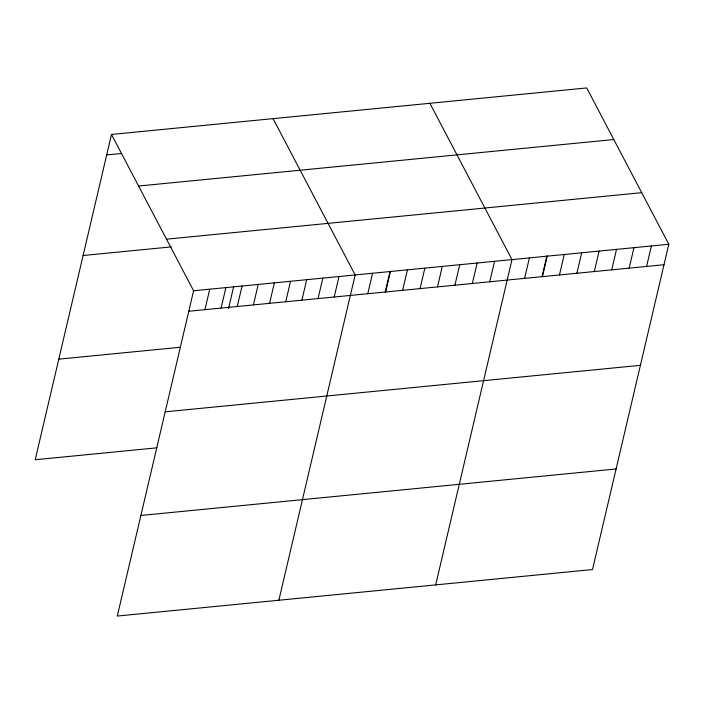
<?xml version="1.0" encoding="UTF-8"?>
<svg xmlns="http://www.w3.org/2000/svg" width="704" height="704" viewBox="0 0 704 704"><rect width="100%" height="100%" fill="white"/><g stroke="black" fill="none" stroke-linecap="round" stroke-linejoin="round"><path stroke-width="1.06" d="M111.496 134.455L193.591 290.761L117.295 616.053L592.504 569.545L668.8 244.262L586.705 87.947L111.496 134.455L35.2 459.738L156.913 447.832M204.943 309.654L209.748 289.186M221.1 308.07L225.905 287.602M228.545 308.466L233.684 286.537M237.257 306.495L242.062 286.018M253.414 304.911L258.218 284.442M269.579 303.327L274.375 282.858M285.736 301.752L290.532 281.274M301.893 300.168L306.689 279.69M318.05 298.584L322.846 278.115M334.206 297.009L339.002 276.531M278.863 600.239L355.159 274.947L273.064 118.642M367.787 293.718L372.583 273.249M385.211 292.019L390.007 271.542M385.598 292.125L390.509 271.198M402.635 290.312L407.431 269.834M420.059 288.605L424.864 268.127M437.483 286.898L442.288 266.429M454.907 285.19L459.712 264.722M472.331 283.492L477.136 263.014M489.755 281.785L494.56 261.307M435.688 584.892L511.984 259.609L429.889 103.294M524.603 278.37L529.408 257.902M542.027 276.672L546.832 256.194M542.414 276.778L547.325 255.851M559.451 274.965L564.256 254.487M576.875 273.258L581.68 252.78M594.299 271.55L599.104 251.082M611.723 269.852L616.528 249.374M629.147 268.145L633.952 247.667M646.571 266.438L651.376 245.96M106.691 154.924L121.774 153.454M138.591 186.032L613.8 139.533M166.496 239.184L641.705 192.676M83.098 255.517L171.424 246.875M193.591 290.761L668.8 244.262M188.786 311.238L663.995 264.73M58.793 359.154L180.506 347.239M165.194 411.822L640.402 365.323M140.888 515.46L616.097 468.961"/></g></svg>
